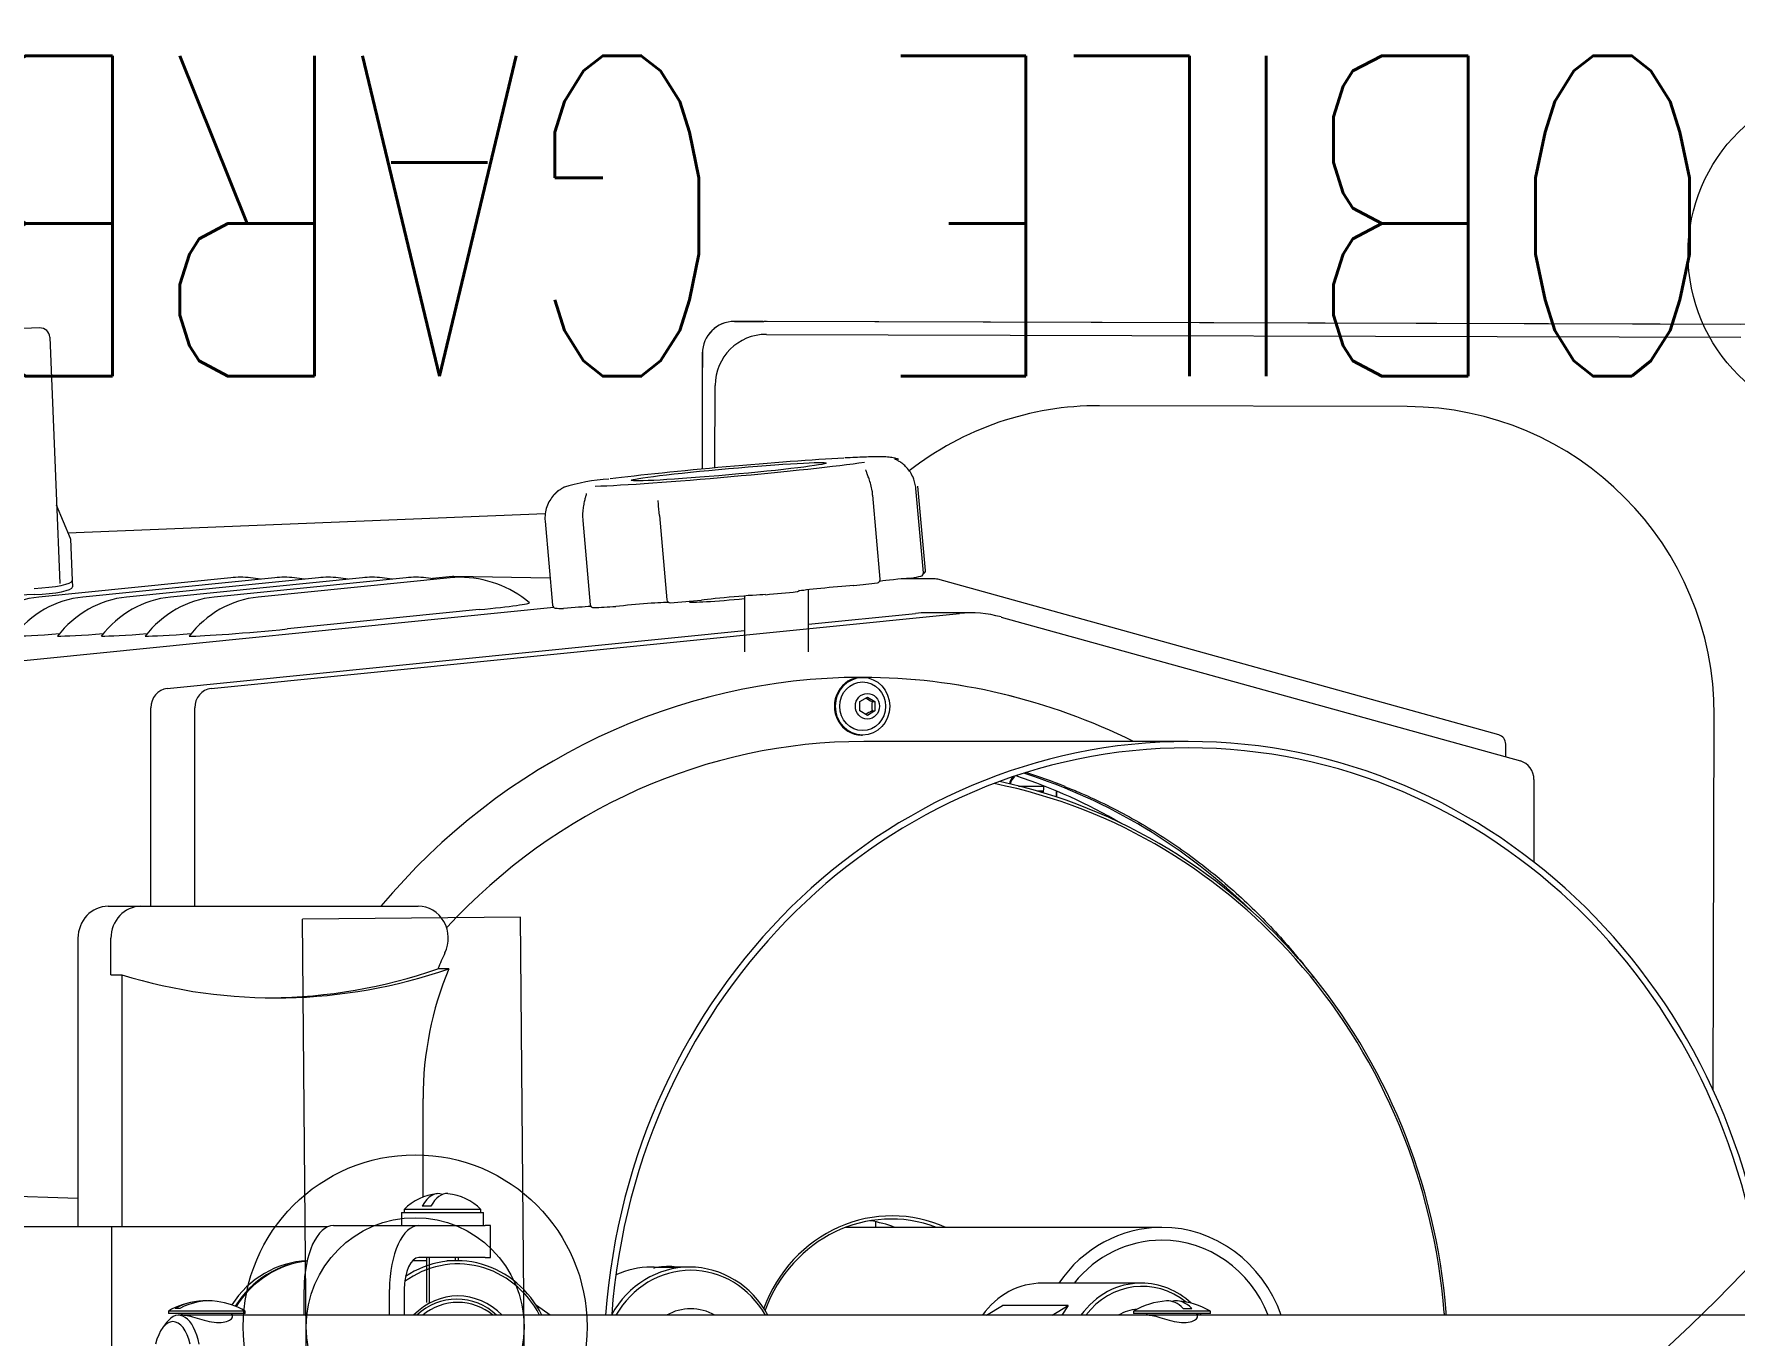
# Model space of a CAD drawing. Header units: millimetres. Extents: x 886808 to 1650903, y -1008069 to 230892.
# Drawn here: x 938558 to 938823.3, y -345785.7 to -345582.6 of the extents above; entities that cross this region are included whole.
import ezdxf

# ---------------------------------------------------------------- set-up
doc = ezdxf.new("R2010")
doc.units = ezdxf.units.MM
doc.layers.add('hatch', color=250, linetype='Continuous', lineweight=0)
doc.layers.add('I-FURN', color=252, linetype='Continuous', lineweight=5)
doc.styles.add('MtXpl_simplex8_shx', font='simplex8.shx')

# ---------------------------------------------------------------- blocks, each defined once
blk = doc.blocks.new('A$C26DD556D')
at = {"layer": 'hatch', "transparency": 33554636}
for p, q in [((5449.73, 24557.03), (5432.74, 24556.34)), ((5562.53, 24558.04), (5558.1, 24558.05)), ((5558.1, 24558.04), (5562.66, 24558.03)), ((5563.1, 24558.03), (5562.66, 24558.03)), ((5715.1, 24557.59), (5563.1, 24558.03)), ((5563.1, 24556.03), (5715.1, 24555.59)), ((5720.1, 24557.59), (5563.23, 24558.04)), ((5451.29, 24555.59), (5452.27, 24531.33)), ((5553.09, 24553.07), (5553.04, 24535.01)), ((5553.1, 24553.07), (5553.09, 24548.51)), ((5553.08, 24548.07), (5553.05, 24535.01)), ((5553.09, 24548.51), (5553.08, 24548.07)), ((5555.05, 24535.2), (5555.08, 24548.06)), ((5663.07, 24544.76), (5615.07, 24544.9)), ((5587.9, 24519.19), (5586.73, 24532.33)), ((5452.27, 24531.33), (5452.85, 24517.15)), ((5454.51, 24524.18), (5452.35, 24529.37)), ((5580.84, 24517.81), (5579.68, 24530.95)), ((5587.58, 24518.84), (5586.42, 24531.98)), ((5454.13, 24525.09), (5528.59, 24528.1)), ((5528.55, 24526.91), (5529.72, 24513.77)), ((5534.43, 24526.98), (5535.6, 24513.84)), ((5546.4, 24527.75), (5547.57, 24514.61)), ((5454.52, 24524.13), (5454.79, 24517.63)), ((5479.54, 24518.06), (5449.6, 24515.05)), ((5454.79, 24517.63), (5454.83, 24516.64)), ((5486.38, 24518.06), (5456.44, 24515.05)), ((5493.22, 24518.06), (5463.28, 24515.05)), ((5500.06, 24518.06), (5470.12, 24515.05)), ((5506.9, 24518.06), (5476.96, 24515.05)), ((5513.74, 24518.06), (5483.8, 24515.05)), ((5514.11, 24518.25), (5510.98, 24517.93)), ((5529.34, 24518.01), (5514.33, 24518.26)), ((5569.67, 24506.5), (5569.66, 24516.18)), ((5589.41, 24517.87), (5584.11, 24517.87)), ((5677.33, 24493.55), (5589.81, 24517.81)), ((5448.87, 24515.42), (5336.96, 24510.89)), ((5550.96, 24514.38), (5551.08, 24514.28)), ((5559.66, 24515.22), (5559.67, 24506.48)), ((5529.94, 24513.39), (5370.66, 24497.38)), ((5476.46, 24500.76), (5593.19, 24512.49)), ((5518.28, 24513.08), (5488.35, 24510.07)), ((5569.67, 24510.81), (5586.35, 24512.49)), ((5594.96, 24512.58), (5588.12, 24512.58)), ((5599.7, 24511.93), (5680.72, 24489.47)), ((5469.62, 24500.76), (5559.67, 24509.81)), ((5577.9, 24502.51), (5577.82, 24502.51)), ((5578.09, 24502.51), (5577.92, 24502.51)), ((5467.06, 24466.81), (5467.06, 24497.77)), ((5473.9, 24466.81), (5473.9, 24497.77)), ((5577.67, 24498.73), (5578.84, 24499.45)), ((5577.67, 24497.29), (5577.67, 24498.73)), ((5578.84, 24499.45), (5580.02, 24498.73)), ((5579.57, 24498.73), (5580.02, 24498.73)), ((5580.02, 24498.73), (5580.02, 24497.29)), ((5578.84, 24496.57), (5577.67, 24497.29)), ((5580.02, 24497.29), (5578.84, 24496.57)), ((5579.57, 24497.29), (5580.02, 24497.29)), ((5710.77, 24438.1), (5710.94, 24496.61)), ((5577.92, 24493.51), (5578.09, 24493.51)), ((5628.88, 24492.51), (5578.26, 24492.51)), ((5678.43, 24490.1), (5678.43, 24492.1)), ((5602.42, 24485.56), (5606.19, 24485.56)), ((5606.19, 24484.76), (5605.38, 24484.76)), ((5608.33, 24484.79), (5608.33, 24483.85)), ((5608.33, 24483.85), (5608.33, 24484.79)), ((5682.83, 24486.57), (5682.83, 24473.7)), ((5460.39, 24466.81), (5465.52, 24466.81)), ((5465.52, 24466.81), (5508.76, 24466.81)), ((5524.74, 24465.1), (5490.74, 24464.81)), ((5491.84, 24337.31), (5490.74, 24464.81)), ((5525.84, 24337.61), (5524.74, 24465.1)), ((5455.69, 24461.81), (5455.69, 24416.81)), ((5460.82, 24456.1), (5460.82, 24461.81)), ((5460.82, 24456.1), (5462.53, 24456.1)), ((5462.53, 24456.1), (5462.53, 24416.81)), ((5513.54, 24457.05), (5511.83, 24457.05)), ((5509.52, 24421.45), (5509.52, 24436.81)), ((5455.69, 24421.2), (5437.91, 24421.81)), ((5506.15, 24419.01), (5518.95, 24419.01)), ((5506.15, 24419.01), (5506.15, 24417.01)), ((5518.55, 24419.51), (5506.55, 24419.51)), ((5506.55, 24419.51), (5506.55, 24419.01)), ((5510.74, 24420.01), (5509.4, 24420.01)), ((5518.55, 24419.01), (5518.55, 24419.51)), ((5518.95, 24417.01), (5518.95, 24419.01)), ((5460.94, 24416.81), (5408.61, 24416.81)), ((5494.64, 24416.81), (5460.94, 24416.81)), ((5460.94, 24416.81), (5460.94, 24374.21)), ((5495.55, 24417.01), (5508.88, 24417.01)), ((5508.88, 24417.01), (5519.22, 24417.01)), ((5520.05, 24417.01), (5519.22, 24417.01)), ((5520.05, 24412.01), (5520.05, 24417.01)), ((5624.77, 24416.71), (5575.45, 24416.71)), ((5580.14, 24416.71), (5580.14, 24417.58)), ((5510.05, 24411.51), (5507.88, 24411.51)), ((5519.22, 24412.01), (5508.88, 24412.01)), ((5510.05, 24412.01), (5510.05, 24404.99)), ((5510.54, 24404.99), (5510.54, 24412.01)), ((5514.78, 24411.51), (5513.25, 24411.51)), ((5514.56, 24411.51), (5514.56, 24412.01)), ((5515.05, 24411.51), (5515.05, 24412.01)), ((5519.22, 24412.01), (5520.05, 24412.01)), ((5545.57, 24410.51), (5545.12, 24410.51)), ((5545.57, 24410.51), (5545.52, 24410.3)), ((5545.57, 24410.51), (5548.7, 24410.51)), ((5551.11, 24410.51), (5548.7, 24410.51)), ((5621.56, 24408.01), (5606.17, 24408.01)), ((5490.96, 24403.01), (5490.96, 24407.01)), ((5504.28, 24403.01), (5504.28, 24407.01)), ((5506.58, 24407.01), (5506.58, 24403.01)), ((5481.79, 24403.65), (5469.79, 24403.65)), ((5469.79, 24403.65), (5469.79, 24403.26)), ((5481.79, 24403.26), (5469.79, 24403.26)), ((5471.57, 24404.06), (5470.87, 24404.06)), ((5472.29, 24403.01), (5471.38, 24403.01)), ((5471.99, 24403.26), (5471.79, 24403.06)), ((5471.79, 24403.06), (5479.79, 24403.06)), ((5471.79, 24403.06), (5471.79, 24403.01)), ((5479.79, 24403.06), (5479.59, 24403.26)), ((5479.79, 24402.74), (5479.79, 24403.06)), ((5622.85, 24403.01), (5479.79, 24403.01)), ((5481.79, 24403.26), (5481.79, 24403.65)), ((5529.37, 24403.01), (5527.21, 24404.51)), ((5597.41, 24403.01), (5599.9, 24404.51)), ((5610.16, 24404.51), (5599.9, 24404.51)), ((5607.68, 24403.01), (5610.16, 24404.51)), ((5610.16, 24404.51), (5609.18, 24403.01)), ((5632.35, 24403.65), (5620.35, 24403.65)), ((5620.35, 24403.65), (5620.35, 24403.26)), ((5632.35, 24403.26), (5620.35, 24403.26)), ((5622.55, 24403.26), (5622.35, 24403.06)), ((5622.35, 24403.06), (5630.35, 24403.06)), ((5622.35, 24403.06), (5622.35, 24403.01)), ((5628.12, 24404.06), (5629.44, 24404.06)), ((5630.35, 24403.06), (5630.15, 24403.26)), ((5630.35, 24402.74), (5630.35, 24403.06)), ((5655.93, 24403.01), (5630.35, 24403.01)), ((5632.35, 24403.26), (5632.35, 24403.65)), ((5688.78, 24403.01), (5655.93, 24403.01)), ((5737.48, 24403.01), (5688.78, 24403.01)), ((5469.51, 24401.86), (5468.87, 24401.02))]:
    blk.add_line(p, q, dxfattribs=at)
for centre, radius in [((5542.7, 24574.05), 250.5), ((5542.7, 24574.05), 238.5), ((5733.68, 24568.62), 26.82), ((5508.29, 24401.21), 26.82), ((5508.29, 24401.21), 17)]:
    blk.add_circle(centre, radius, dxfattribs=at)
for centre, radius, start, end in [((5449.79, 24555.53), 1.5, 2.3187, 92.3187), ((5558.09, 24553.05), 5, 89.8361, 179.8361), ((5558.09, 24553.05), 4.99, 89.8361, 179.8361), ((5563.07, 24548.04), 7.99, 89.8361, 179.8361), ((5614.93, 24496.89), 48.01, 89.8361, 127.9966), ((5662.93, 24496.75), 48.01, 359.8361, 89.8361), ((5540.44, 24503.15), 30.36, 93.6237, 107.3956), ((5587.08, 24518.79), 0.5, 283.7097, 5.073), ((5587.4, 24519.15), 0.5, 289.7604, 5.073), ((5481.03, 24501.23), 16.9, 79.2625, 90), ((5487.87, 24501.23), 16.9, 79.2625, 90), ((5494.71, 24501.23), 16.9, 79.2625, 90), ((5501.55, 24501.23), 16.9, 79.2625, 90), ((5508.39, 24501.23), 16.9, 79.2625, 90), ((5514.26, 24516.32), 1.93, 87.6988, 93.8121), ((5515.23, 24501.23), 16.9, 49.8627, 90), ((5567.83, 24516.39), 0.5, 275.6733, 331.4923), ((5576.66, 24517.33), 0.5, 273.8886, 276.5129), ((5580.34, 24517.76), 0.5, 277.1221, 5.073), ((5585.62, 24518.51), 0.5, 274.9851, 279.626), ((5589.41, 24516.37), 1.5, 74.5033, 90), ((5530.21, 24513.81), 0.5, 185.073, 262.1868), ((5536.1, 24513.89), 0.5, 185.073, 272.7156), ((5539.56, 24514.07), 0.5, 273.4164, 276.0852), ((5548.07, 24514.66), 0.5, 185.073, 274.3285), ((5552.9, 24515.04), 0.5, 274.6827, 278.1106), ((5562.91, 24515.92), 0.5, 271.5021, 275.3322), ((5531.37, 24513.75), 0.5, 269.4332, 275.0336), ((5585.19, 24509.18), 11.86, 236.2641, 241.7346), ((5586.41, 24498.01), 6.88, 173.9483, 185.9962), ((5585.18, 24486.82), 11.88, 118.2089, 123.6812), ((5676.93, 24492.1), 1.5, 0, 74.5033), ((5512.55, 24413.56), 8.45, 95.7353, 135.2397), ((5512.55, 24413.56), 8.45, 44.7603, 84.2647), ((5547.86, 24399.05), 11.55, 85.7333, 101.6428), ((5475.79, 24393.26), 12, 97.6532, 120), ((5475.79, 24393.26), 12, 60, 82.3468), ((5626.35, 24393.26), 12, 94.0587, 120), ((5626.35, 24393.26), 12, 60, 85.9413)]:
    blk.add_arc(centre, radius, start, end, dxfattribs=at)
for centre, major_axis, ratio, start_param, end_param in [((5557.2, 24534.6), (24.4, 2.17), 0.032167, 3.685266, 5.75994), ((5557.2, 24534.6), (24.4, 2.17), 0.032167, 0.740949, 2.428406), ((5586.23, 24532.29), (-0.498, -0.044), 0.032167, 3.141593, 3.281283), ((5579.18, 24530.91), (-0.498, -0.044), 0.032167, 3.141593, 3.18557), ((5585.92, 24531.94), (-0.498, -0.044), 0.032167, 2.932895, 3.141593), ((5529.05, 24526.95), (0.498, 0.044), 0.032167, 3.141593, 3.281283), ((5546.9, 24527.8), (0.498, 0.044), 0.032167, 3.093939, 3.141593), ((5448.53, 24523.88), (-6, -0.24), 0.162634, 3.141593, 3.201566), ((5448.79, 24517.38), (6, 0.24), 0.162634, 4.712389, 6.283185), ((5448.83, 24516.4), (6, 0.24), 0.162634, 4.712389, 6.283185), ((5481.03, 24501.23), (0, -16.9), 0.939693, 3.141593, 3.235783), ((5487.87, 24501.23), (0, -16.9), 0.939693, 3.141593, 3.235783), ((5494.71, 24501.23), (0, -16.9), 0.939693, 3.141593, 3.235783), ((5501.55, 24501.23), (0, -16.9), 0.939693, 3.141593, 3.235783), ((5508.39, 24501.23), (0, -16.9), 0.939693, 3.141593, 3.235783), ((5515.23, 24501.23), (0, -16.9), 0.939693, 3.141593, 3.235783), ((5514.31, 24516.26), (0.2, -1.99), 0.340504, 3.107374, 3.141593), ((5573.61, 24516.4), (5.74, 0.51), 0.032167, 0.999544, 2.870281), ((5558.85, 24515.98), (28.89, 2.56), 0.032167, -0.907507, -0.732296), ((5576.66, 24517.33), (-0.057, 0.497), 0.615393, 3.100771, 3.141593), ((5580.34, 24517.76), (-0.062, 0.496), 0.743257, 3.093492, 3.141593), ((5585.41, 24517.8), (5.74, 0.51), 0.032167, 1.523143, 2.510218), ((5558.85, 24515.98), (28.89, 2.56), 0.032167, -0.383908, -0.208697), ((5585.62, 24518.51), (-0.084, 0.493), 0.926728, 3.055875, 3.141593), ((5587.08, 24518.79), (-0.119, 0.486), 0.977795, 2.987485, 3.141593), ((5451.09, 24498.22), (0, 16.9), 0.939693, 0.094191, 0.883773), ((5457.93, 24498.22), (0, 16.9), 0.939693, 0.094191, 0.883773), ((5464.77, 24498.22), (0, 16.9), 0.939693, 0.094191, 0.883773), ((5471.61, 24498.22), (0, 16.9), 0.939693, 0.094191, 0.883773), ((5478.45, 24498.22), (0, 16.9), 0.939693, 0.094191, 0.883773), ((5485.3, 24498.22), (0, 16.9), 0.939693, 0.094191, 0.883773), ((5514.18, 24513.08), (-11.95, -1.06), 0.032167, 1.918437, 3.173514), ((5531.31, 24513.06), (-5.74, -0.51), 0.032167, 3.834404, 4.691036), ((5558.85, 24515.98), (-28.89, -2.56), 0.032167, 0.663289, 0.8385), ((5539.56, 24514.07), (-0.03, 0.499), 0.668233, 3.141593, 3.184845), ((5542.38, 24513.66), (-5.74, -0.51), 0.032167, 3.437028, 5.214635), ((5558.85, 24515.98), (-28.89, -2.56), 0.032167, 1.186888, 1.362099), ((5558.94, 24514.99), (-7.87, -0.7), 0.032167, 0.03219, 1.659432), ((5557.86, 24514.88), (5.74, 0.51), 0.032167, 0.475945, 2.596641), ((5552.9, 24515.04), (-0.071, 0.495), 0.85471, 3.079586, 3.141593), ((5562.91, 24515.92), (-0.013, 0.5), 0.8884, 3.141593, 3.211721), ((5558.85, 24515.98), (28.89, 2.56), 0.032167, -1.431106, -1.255895), ((5530.21, 24513.81), (0.068, 0.495), 0.989747, 3.141593, 3.36875), ((5558.85, 24515.98), (-28.89, -2.56), 0.032167, 0.13969, 0.314902), ((5531.37, 24513.75), (0.005, 0.5), 0.950335, 3.141593, 3.245134), ((5536.1, 24513.89), (-0.024, 0.499), 0.787564, 3.141593, 3.193816), ((5588.12, 24492.58), (0, -20), 0.939693, 3.141593, 3.235783), ((5594.96, 24492.58), (0, -20), 0.939693, 2.886717, 3.235783), ((5456.88, 24510.07), (11.95, 1.06), 0.032167, 3.489233, 4.362563), ((5463.72, 24510.07), (11.95, 1.06), 0.032167, 3.489233, 4.362563), ((5470.56, 24510.07), (11.95, 1.06), 0.032167, 3.489233, 4.362563), ((5477.4, 24510.07), (11.95, 1.06), 0.032167, 3.489233, 4.362563), ((5484.24, 24510.07), (11.95, 1.06), 0.032167, 3.489233, 5.060029), ((5469.88, 24497.77), (0, 3), 0.939693, 0.094191, 1.570796), ((5476.72, 24497.77), (0, 3), 0.939693, 0.094191, 1.570796), ((5577.92, 24395.51), (0, 107), 0.939693, 0, 0.841471), ((5577.92, 24395.51), (0, -107), 0.939693, 3.141593, 3.983063), ((5577.92, 24498.01), (0, -4.5), 0.939693, 3.141077, 6.283185), ((5577.92, 24395.51), (0, 107), 0.939693, 5.847408, 6.281046), ((5577.92, 24395.51), (0, -107), 0.939693, 2.705816, 3.139399), ((5578.26, 24395.51), (0, -97), 0.939693, 3.141593, 3.936065), ((5628.88, 24395.51), (0, -97), 0.939693, 1.648206, 4.634979), ((5628.88, 24395.51), (0, -96), 0.939693, 1.649014, 4.633208), ((5603.63, 24485.16), (0, -2.9), 0.939693, 4.0309, 4.453732), ((5603.63, 24485.16), (0, -2.75), 0.939693, 3.942014, 4.451338), ((5575.18, 24395.51), (0, -96), 0.939693, 2.641483, 2.838126), ((5577.58, 24395.51), (0, -96), 0.939693, 2.396648, 2.853262), ((5578.26, 24395.51), (0, -96), 0.939693, 2.785667, 2.857215), ((5680.01, 24486.57), (0, 3), 0.939693, 4.712389, 6.02831), ((5582.71, 24395.51), (0, 92), 0.939693, -1.484977, -0.184915), ((5582.54, 24395.51), (0, 92.5), 0.939693, -1.484977, -0.195513), ((5603.63, 24485.16), (0, 2.75), 0.939693, 4.482777, 4.566417), ((5603.63, 24485.16), (0, -2.75), 0.939693, 1.716769, 1.75661), ((5603.63, 24485.16), (0, -2.9), 0.939693, 1.33879, 1.726063), ((5460.39, 24461.81), (0, -5), 0.939693, 3.141593, 4.712389), ((5465.52, 24461.81), (0, 5), 0.939693, 0, 1.570796), ((5508.76, 24461.81), (0, -5), 0.939693, 1.098934, 3.141593), ((5554.79, 24436.81), (0, 50), 0.939693, 1.098934, 1.153976), ((5486.56, 24545.51), (0, 93), 0.939693, 2.863059, 3.45544), ((5484.85, 24545.51), (0, 93), 0.939693, 3.151377, 3.45544), ((5556.5, 24436.81), (0, 50), 0.939693, 1.153975, 1.570796), ((5511.89, 24413.56), (0, -8.42), 0.459504, 2.96849, 3.839267), ((5513.22, 24413.56), (0, -8.42), 0.459504, 3.095475, 3.839267), ((5582.54, 24395.51), (0, 22.5), 0.939693, -0.34176, 1.194835), ((5582.71, 24395.51), (0, 23), 0.939693, -0.398396, 1.187955), ((5495.55, 24407.01), (0, -10), 0.459504, 3.141593, 4.712389), ((5508.88, 24407.01), (0, 10), 0.459504, 0, 1.570796), ((5576.04, 24395.51), (0, 22.5), 0.939693, -0.34176, -0.154288), ((5624.77, 24395.51), (0, 21.2), 0.939693, 0, 0.940131), ((5624.77, 24395.51), (0, 21.2), 0.939693, 5.074055, 6.283185), ((5624.77, 24395.51), (0, 19.2), 0.939693, 0, 0.861754), ((5624.77, 24395.51), (0, 19.2), 0.939693, 5.113771, 6.283185), ((5492.03, 24395.51), (0, -16), 0.939693, 3.180528, 4.106909), ((5492.72, 24395.51), (0, -16), 0.939693, 3.226818, 4.122351), ((5492.89, 24395.51), (0, -16), 0.939693, 3.238498, 4.126495), ((5508.88, 24407.01), (0, -5), 0.459504, 3.141593, 4.712389), ((5514.95, 24395.51), (0, 15.5), 0.939693, -1.065724, 0.606117), ((5514.78, 24395.51), (0, 16), 0.939693, -1.082921, 0.560774), ((5551.11, 24395.51), (0, 15), 0.939693, 0, 1.04009), ((5545.12, 24395.51), (0, -15), 0.939693, 3.141593, 3.543694), ((5551.28, 24395.51), (0, 14.5), 0.939693, 0, 1.027172), ((5551.11, 24395.51), (0, 15), 0.939693, 5.235988, 6.283185), ((5551.28, 24395.51), (0, 14.5), 0.939693, 5.256013, 6.283185), ((5606.17, 24395.51), (0, 12.5), 0.939693, 0, 0.927295), ((5621.56, 24395.51), (0, 12.5), 0.939693, 0, 0.927295), ((5621.73, 24395.51), (0, -12), 0.939693, 2.490213, 4.037257), ((5621.56, 24395.51), (0, 12.5), 0.939693, 5.560255, 6.283185), ((5475.44, 24393.26), (0, -11.98), 0.883039, 3.108305, 3.588558), ((5476.15, 24393.26), (0, -11.98), 0.883039, 3.023487, 3.588558), ((5514.95, 24395.51), (0, -10.5), 0.939693, 2.366399, 3.916786), ((5514.78, 24395.51), (0, 10), 0.939693, 0, 0.722734), ((5514.78, 24395.51), (0, 10), 0.939693, 0, 0.722734), ((5514.95, 24395.51), (0, 9.5), 0.939693, 0, 0.660845), ((5514.78, 24395.51), (0, 10), 0.939693, 5.560451, 6.283185), ((5514.78, 24395.51), (0, 10), 0.939693, 5.560451, 6.283185), ((5514.95, 24395.51), (0, 9.5), 0.939693, 5.62234, 6.283185), ((5625.69, 24393.26), (0, -11.98), 0.4693, 2.694627, 3.17488), ((5627.01, 24393.26), (0, -11.98), 0.4693, 2.694627, 3.259698), ((5470.5, 24395.51), (0, -6.5), 0.4693, 2.050525, 4.23266), ((5471.38, 24395.51), (0, -7.5), 0.4693, 1.982313, 3.701916), ((5551.28, 24395.51), (0, 8.5), 0.939693, 0, 0.489957), ((5551.28, 24395.51), (0, 8.5), 0.939693, 5.793228, 6.283185), ((5621.73, 24395.51), (0, -8.5), 0.939693, 3.242034, 3.633614), ((5621.73, 24395.51), (0, 8.5), 0.939693, 0.100441, 0.489957), ((5621.73, 24395.51), (0, -12), 0.939693, -4.037257, -4.010275), ((5621.56, 24395.51), (0, 12.5), 0.939693, -0.927295, -0.902054), ((5664.63, 24403.01), (0, -4.5), 0.939693, 1.570796, 1.656616), ((5664.46, 24403.01), (0, 5), 0.939693, 4.712389, 4.798209)]:
    blk.add_ellipse(centre, major_axis=major_axis, ratio=ratio, start_param=start_param, end_param=end_param, dxfattribs=at)
for centre, major_axis, ratio in [((5557.2, 24534.6), (-15.19, -1.35), 0.032167), ((5578.09, 24498.01), (0, -4.5), 0.939693), ((5578.09, 24498.01), (0, -3.8), 0.939693), ((5578.84, 24498.01), (0, -2), 0.939693)]:
    blk.add_ellipse(centre, major_axis=major_axis, ratio=ratio, dxfattribs=at)
for points, knots in [([(5583.76, 24536.5), (5583.67, 24536.54), (5583.43, 24536.63), (5583.03, 24536.73), (5582.6, 24536.82), (5582.17, 24536.87), (5581.62, 24536.91), (5580.9, 24536.93), (5579.92, 24536.92), (5578.73, 24536.89), (5577.36, 24536.84), (5576.16, 24536.79), (5575.48, 24536.75), (5575.33, 24536.74)], [0, 0, 0, 0, 0.018489, 0.060481, 0.107142, 0.165086, 0.246304, 0.38455, 0.532477, 0.673156, 0.821693, 0.966114, 1, 1, 1, 1]), ([(5579.66, 24530.95), (5579.64, 24531.19), (5579.6, 24531.72), (5579.39, 24532.61), (5579.12, 24533.46), (5578.87, 24534.13), (5578.69, 24534.58), (5578.62, 24534.85), (5578.62, 24534.87), (5578.62, 24534.88)], [0, 0, 0, 0, 0.124847, 0.322199, 0.513817, 0.677787, 0.825308, 0.959037, 1, 1, 1, 1]), ([(5586.26, 24532.82), (5586.18, 24533.12), (5586.02, 24533.68), (5585.56, 24534.53), (5584.97, 24535.27), (5584.36, 24535.84), (5583.79, 24536.22), (5583.35, 24536.45), (5583.11, 24536.55), (5583.05, 24536.58), (5583.05, 24536.58), (5583.05, 24536.58)], [0, 0, 0, 0, 0.1037693, 0.2332062, 0.3603956, 0.4823366, 0.6014521, 0.7214196, 0.8290267, 0.8866213, 0.8930934, 0.8930934, 0.8930934, 0.8930934]), ([(5531.46, 24532.13), (5531.46, 24532.13), (5531.45, 24532.12), (5531.36, 24532.07), (5531.11, 24531.93), (5530.69, 24531.67), (5530.38, 24531.41), (5530.23, 24531.27)], [0.195431, 0.195431, 0.195431, 0.195431, 0.23697, 0.3757061, 0.5816745, 0.8195214, 1, 1, 1, 1]), ([(5530.26, 24531.3), (5530.14, 24531.19), (5530.01, 24531.06), (5529.47, 24530.46), (5529.08, 24529.83), (5528.59, 24528.43), (5528.49, 24527.67), (5528.55, 24526.91)], [0.7128985, 0.7128985, 0.7128985, 0.7128985, 0.75, 0.75, 0.875, 0.875, 1, 1, 1, 1]), ([(5530.01, 24531.06), (5530.05, 24531.1), (5530.09, 24531.15), (5530.31, 24531.4), (5530.5, 24531.57), (5530.67, 24531.71)], [0.23759908, 0.23759908, 0.23759908, 0.23759908, 0.25, 0.25, 0.30912203, 0.30912203, 0.30912203, 0.30912203]), ([(5534.97, 24531.19), (5534.98, 24531.18), (5534.98, 24531.16), (5534.92, 24530.86), (5534.78, 24530.39), (5534.61, 24529.71), (5534.46, 24528.87), (5534.38, 24527.92), (5534.42, 24527.32), (5534.44, 24526.98)], [0, 0, 0, 0, 0.092236, 0.217101, 0.34789, 0.50123, 0.666088, 0.838316, 1, 1, 1, 1]), ([(5546.4, 24527.75), (5546.34, 24528.43), (5546.29, 24529.1), (5546.22, 24529.85), (5546.2, 24529.99), (5546.18, 24530.13)], [0, 0, 0, 0, 0.125, 0.125, 0.1552134, 0.1552134, 0.1552134, 0.1552134]), ([(5609.6, 24485.48), (5610.54, 24485.12), (5612.63, 24484.29), (5616.26, 24482.59), (5620.23, 24480.5), (5624.13, 24478.18), (5627.91, 24475.66), (5631.57, 24472.94), (5635.1, 24470.04), (5638.49, 24466.95), (5641.73, 24463.69), (5644.82, 24460.26), (5647.04, 24457.54), (5648.23, 24455.98), (5648.49, 24455.64)], [0, 0, 0, 0, 0.0122518, 0.0324245, 0.0525954, 0.0727644, 0.0929315, 0.1130965, 0.1332595, 0.1534205, 0.1735795, 0.1937365, 0.2138916, 0.2194323, 0.2194323, 0.2194323, 0.2194323]), ([(5472.26, 24403.01), (5472.76, 24403.01), (5473.65, 24402.75), (5475.6, 24402.16), (5476.72, 24401.86), (5478.6, 24401.85), (5479.31, 24402.16), (5479.73, 24402.57), (5479.79, 24402.68), (5479.79, 24402.77)], [0.250433, 0.250433, 0.250433, 0.250433, 0.375, 0.375, 0.5, 0.5, 0.625, 0.625, 0.6730194, 0.6730194, 0.6730194, 0.6730194]), ([(5622.82, 24403.01), (5623.32, 24403.01), (5624.2, 24402.75), (5626.16, 24402.16), (5627.28, 24401.86), (5629.16, 24401.85), (5629.87, 24402.16), (5630.29, 24402.57), (5630.35, 24402.68), (5630.35, 24402.77)], [0.250433, 0.250433, 0.250433, 0.250433, 0.375, 0.375, 0.5, 0.5, 0.625, 0.625, 0.6730194, 0.6730194, 0.6730194, 0.6730194])]:
    blk.add_open_spline(points, degree=3, knots=knots, dxfattribs=at)
blk.add_open_spline([(5586.41, 24531.98), (5586.38, 24532.26), (5586.33, 24532.55), (5586.26, 24532.83)], degree=3, dxfattribs=at)
at = {"layer": 'hatch', "transparency": 33554636, "style": 'MtXpl_simplex8_shx', "width": 0.7}
blk.add_text('MOBILE GARBAGE', height=50, rotation=180, dxfattribs=at).set_placement((5747.57, 24599.5))

msp = doc.modelspace()

# ---------------------------------------------------------------- block references
at = {"layer": 'I-FURN', "transparency": 33554636}
msp.add_blockref('A$C26DD556D', (933109.12, -370185.5), dxfattribs=at)

doc.saveas('drawing.dxf')
